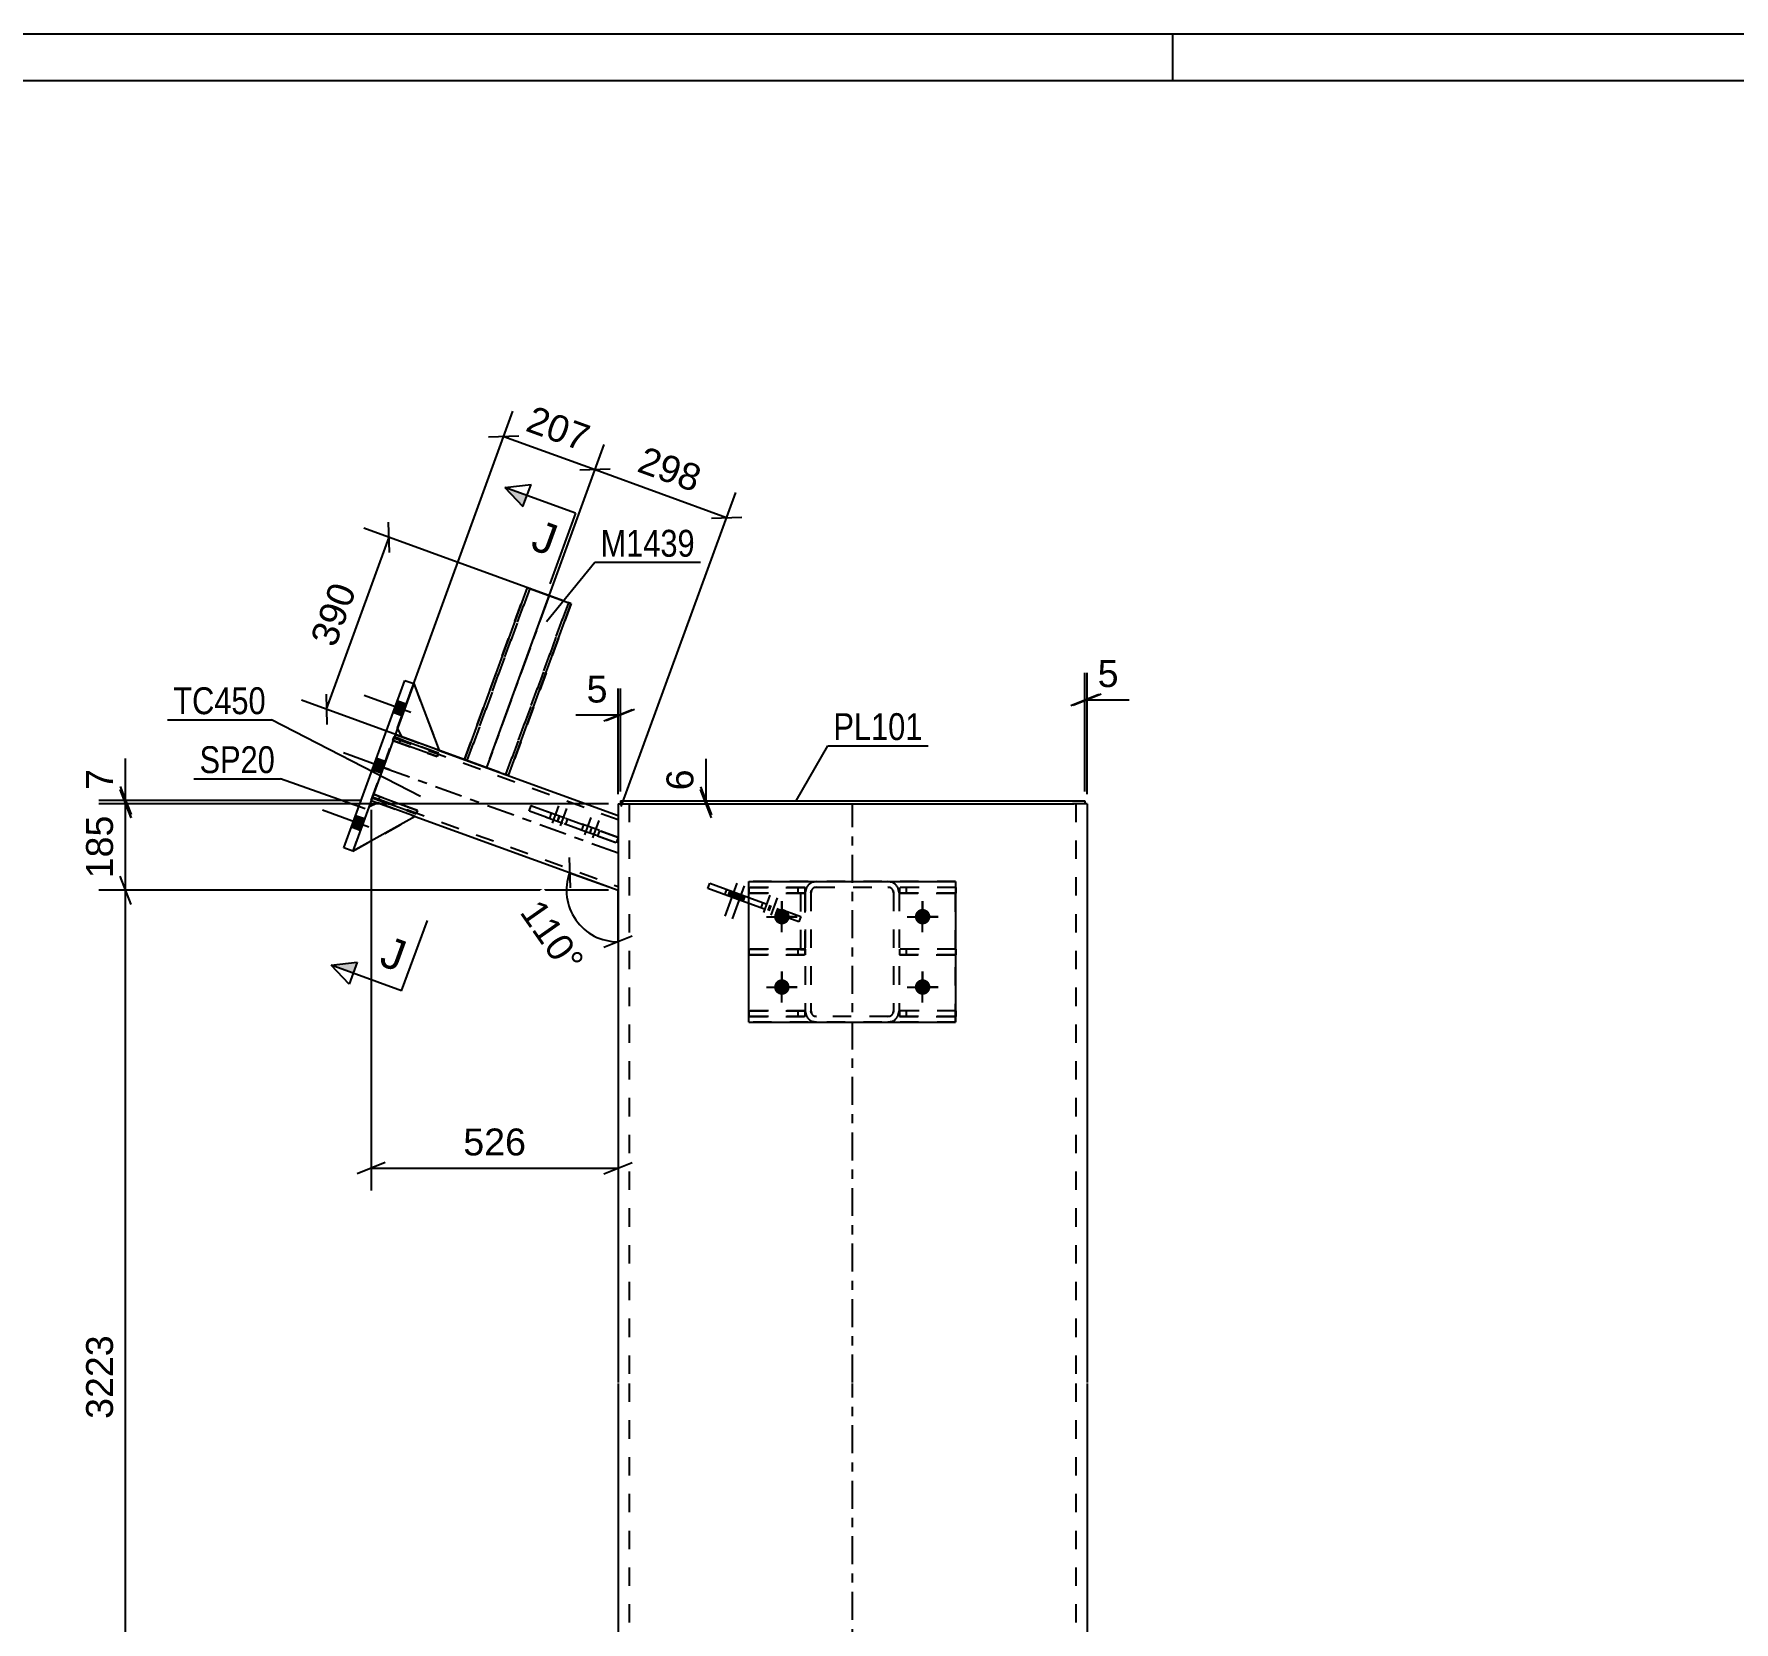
# Model space of a CAD drawing. Header units: millimetres. Extents: x 0 to 841, y 0 to 594.
# Drawn here: x 299.6 to 480.8, y 424.8 to 594 of the extents above; entities that cross this region are included whole.
import ezdxf

# ---------------------------------------------------------------- set-up
doc = ezdxf.new("R2010")
doc.units = ezdxf.units.MM
doc.linetypes.add('DXK_LINE_DOT2', pattern=[3.9198, 1.9599, -1.9599])
doc.linetypes.add('DXK_LINE_DOT3', pattern=[5.9187, 2.979, -0.9799, 0.9799, -0.9799])
doc.styles.add('Arial', font='arial.ttf', dxfattribs={"height": 0.2})
doc.styles.add('Arial Narrow', font='ARIALN.TTF', dxfattribs={"height": 0.2})

# ---------------------------------------------------------------- blocks, each defined once
blk = doc.blocks.new('Unknown-284856934-1127')
at = {"color": 5, "linetype": 'Continuous'}
for p, q in [((841, 594), (0, 594)), ((421, 589), (421, 594)), ((836, 589), (5, 589))]:
    blk.add_line(p, q, dxfattribs=at)
blk = doc.blocks.new('Part-284856934-4372 - 4300')
at = {"color": 7, "linetype": 'DXK_LINE_DOT2'}
for p, q in [((338, 519.09), (337.86, 518.71)), ((337.86, 518.71), (342.56, 517)), ((342.7, 517.38), (338, 519.09)), ((338.57, 518.46), (338.7, 518.83)), ((342.56, 517), (342.7, 517.38))]:
    blk.add_line(p, q, dxfattribs=at)
blk = doc.blocks.new('Part-284856934-4373 - 4300')
at = {"color": 7, "linetype": 'DXK_LINE_DOT2'}
for p, q in [((338.36, 520.08), (340.07, 524.78)), ((340.07, 524.78), (342.8, 517.66)), ((338.81, 519.12), (338.36, 520.08)), ((342.8, 517.66), (338.81, 519.12))]:
    blk.add_line(p, q, dxfattribs=at)
blk = doc.blocks.new('Bolt-284856934-4362 - 4300')
at = {"color": 1, "linetype": 'DXK_LINE_DOT2'}
for p, q in [((355.51, 511.76), (354.23, 508.24)), ((354.74, 510.97), (354.54, 510.41)), ((356.36, 511.45), (355.08, 507.92)), ((355.59, 510.67), (355.38, 510.1)), ((355.6, 510.66), (355.39, 510.1)), ((356.45, 510.35), (356.24, 509.79)), ((358.94, 510.51), (357.66, 506.98)), ((358.18, 509.72), (357.97, 509.16)), ((359.8, 510.2), (358.52, 506.67)), ((359.03, 509.41), (358.82, 508.85)), ((359.04, 509.41), (358.83, 508.85)), ((359.88, 509.1), (359.68, 508.54))]:
    blk.add_line(p, q, dxfattribs=at)
blk = doc.blocks.new('Part-284856934-4426 - 4300')
at = {"color": 7, "linetype": 'DXK_LINE_DOT2'}
for p, q in [((381.81, 502.49), (381.9, 502.95)), ((381.9, 502.95), (381.81, 502.49)), ((381.81, 502.49), (381.81, 489.89)), ((382.46, 502.72), (382.41, 502.49)), ((382.41, 502.49), (382.46, 502.72)), ((382.41, 502.49), (382.41, 489.89)), ((382.55, 503.6), (383.01, 503.69)), ((383.01, 503.69), (382.55, 503.6)), ((383.01, 503.09), (382.78, 503.04)), ((382.78, 503.04), (383.01, 503.09)), ((383.01, 503.69), (390.61, 503.69)), ((383.01, 503.09), (390.61, 503.09)), ((390.61, 503.69), (391.07, 503.6)), ((391.07, 503.6), (390.61, 503.69)), ((390.84, 503.04), (390.61, 503.09)), ((390.61, 503.09), (390.84, 503.04)), ((391.21, 502.49), (391.17, 502.72)), ((391.17, 502.72), (391.21, 502.49)), ((391.21, 502.49), (391.21, 489.89)), ((391.72, 502.95), (391.81, 502.49)), ((391.81, 502.49), (391.72, 502.95)), ((391.81, 502.49), (391.81, 489.89)), ((381.9, 489.43), (381.81, 489.89)), ((381.81, 489.89), (381.9, 489.43)), ((382.41, 489.89), (382.46, 489.66)), ((382.46, 489.66), (382.41, 489.89)), ((382.78, 489.33), (383.01, 489.29)), ((383.01, 489.29), (382.78, 489.33)), ((390.61, 489.29), (383.01, 489.29)), ((390.61, 489.29), (390.84, 489.33)), ((390.84, 489.33), (390.61, 489.29)), ((391.17, 489.66), (391.21, 489.89)), ((391.21, 489.89), (391.17, 489.66)), ((391.81, 489.89), (391.72, 489.43)), ((391.72, 489.43), (391.81, 489.89)), ((383.01, 488.69), (382.55, 488.78)), ((382.55, 488.78), (383.01, 488.69)), ((383.01, 488.69), (390.61, 488.69)), ((391.07, 488.78), (390.61, 488.69)), ((390.61, 488.69), (391.07, 488.78))]:
    blk.add_line(p, q, dxfattribs=at)
at = {"color": 7, "linetype": 'DXK_LINE_DOT3'}
blk.add_line((386.81, 496.19), (386.81, 496.19), dxfattribs=at)
at = {"color": 7, "linetype": 'DXK_LINE_DOT2'}
for centre, radius, start, end in [((383.01, 502.49), 1.2, 112.5, 157.5), ((383.01, 502.49), 1.2, 112.5, 157.5), ((383.01, 502.49), 0.6, 112.5, 157.5), ((383.01, 502.49), 0.6, 112.5, 157.5), ((390.61, 502.49), 0.6, 22.5, 67.5), ((390.61, 502.49), 0.6, 22.5, 67.5), ((390.61, 502.49), 1.2, 22.5, 67.5), ((390.61, 502.49), 1.2, 22.5, 67.5), ((383.01, 489.89), 1.2, 202.5, 247.5), ((383.01, 489.89), 1.2, 202.5, 247.5), ((383.01, 489.89), 0.6, 202.5, 247.5), ((383.01, 489.89), 0.6, 202.5, 247.5), ((390.61, 489.89), 0.6, 292.5, 337.5), ((390.61, 489.89), 0.6, 292.5, 337.5), ((390.61, 489.89), 1.2, 292.5, 337.5), ((390.61, 489.89), 1.2, 292.5, 337.5)]:
    blk.add_arc(centre, radius, start, end, dxfattribs=at)
blk = doc.blocks.new('Bolt-284856934-4306 - 4300')
at = {"color": 1, "linetype": 'Continuous'}
for p, q in [((379.31, 501.59), (379.31, 500.49)), ((394.31, 501.59), (394.31, 500.49)), ((377.66, 499.94), (378.76, 499.94)), ((379.31, 498.29), (379.31, 499.39)), ((380.96, 499.94), (379.86, 499.94)), ((392.66, 499.94), (393.76, 499.94)), ((394.31, 498.29), (394.31, 499.39)), ((395.96, 499.94), (394.86, 499.94)), ((379.31, 494.09), (379.31, 492.99)), ((394.31, 494.09), (394.31, 492.99)), ((377.66, 492.44), (378.76, 492.44)), ((379.31, 490.79), (379.31, 491.89)), ((380.96, 492.44), (379.86, 492.44)), ((392.66, 492.44), (393.76, 492.44)), ((394.31, 490.79), (394.31, 491.89)), ((395.96, 492.44), (394.86, 492.44))]:
    blk.add_line(p, q, dxfattribs=at)
blk = doc.blocks.new('Part-284856934-4371 - 4300')
at = {"color": 7, "linetype": 'DXK_LINE_DOT2'}
for p, q in [((335.78, 512.98), (335.64, 512.61)), ((340.47, 511.27), (335.78, 512.98)), ((335.64, 512.61), (340.34, 510.9)), ((336.34, 512.35), (336.48, 512.73)), ((340.34, 510.9), (340.47, 511.27))]:
    blk.add_line(p, q, dxfattribs=at)
blk = doc.blocks.new('Part-284856934-4366 - 4300')
at = {"color": 7, "linetype": 'DXK_LINE_DOT2'}
for p, q in [((335.28, 511.62), (333.57, 506.92)), ((336.24, 512.07), (335.28, 511.62)), ((340.24, 510.61), (336.24, 512.07)), ((333.57, 506.92), (340.24, 510.61))]:
    blk.add_line(p, q, dxfattribs=at)
blk = doc.blocks.new('Part-284856934-4374 - 4300')
at = {"color": 7, "linetype": 'DXK_LINE_DOT2'}
blk.add_line((340.07, 524.78), (338.36, 520.08), dxfattribs=at)
at = {"color": 2, "linetype": 'Continuous'}
for p, q in [((340.07, 524.78), (342.8, 517.66)), ((338.81, 519.12), (338.36, 520.08)), ((342.8, 517.66), (338.81, 519.12))]:
    blk.add_line(p, q, dxfattribs=at)
blk = doc.blocks.new('Part-284856934-4407 - 4300')
at = {"color": 7, "linetype": 'DXK_LINE_DOT2'}
for p, q in [((381.81, 503.06), (375.81, 503.06)), ((375.81, 503.06), (375.81, 502.46)), ((375.81, 502.46), (381.81, 502.46)), ((381.06, 502.46), (381.06, 503.06)), ((381.81, 502.46), (381.81, 503.06))]:
    blk.add_line(p, q, dxfattribs=at)
blk = doc.blocks.new('Part-284856934-4401 - 4300')
at = {"color": 2, "linetype": 'Continuous'}
for p, q in [((362.1, 512.28), (362.1, 511.98)), ((362.1, 512.28), (411.6, 512.28)), ((362.1, 511.98), (363.23, 511.98)), ((411.6, 511.98), (410.47, 511.98)), ((411.6, 512.28), (411.6, 511.98))]:
    blk.add_line(p, q, dxfattribs=at)
at = {"color": 7, "linetype": 'DXK_LINE_DOT2'}
blk.add_line((363.23, 511.98), (410.47, 511.98), dxfattribs=at)
blk = doc.blocks.new('Part-284856934-4395 - 4300')
at = {"color": 7, "linetype": 'DXK_LINE_DOT2'}
for p, q in [((381.81, 502.45), (381.31, 502.45)), ((381.31, 502.45), (381.31, 496.45)), ((381.81, 496.45), (381.81, 502.45)), ((381.31, 496.45), (381.81, 496.45))]:
    blk.add_line(p, q, dxfattribs=at)
blk = doc.blocks.new('Part-284856934-4394 - 4300')
at = {"color": 2, "linetype": 'Continuous'}
for p, q in [((352.17, 535.01), (345.49, 516.69)), ((352.17, 535.01), (352.17, 535.01)), ((352.17, 535.01), (352.21, 535)), ((352.21, 535), (352.33, 534.95)), ((352.33, 534.95), (352.51, 534.88)), ((352.51, 534.88), (356.52, 533.43)), ((350.19, 514.98), (356.86, 533.3)), ((356.52, 533.43), (356.7, 533.36)), ((356.7, 533.36), (356.82, 533.32)), ((356.82, 533.32), (356.86, 533.3)), ((356.86, 533.3), (356.86, 533.3)), ((345.49, 516.69), (345.49, 516.69)), ((345.53, 516.67), (345.49, 516.69)), ((345.66, 516.63), (345.53, 516.67)), ((345.84, 516.56), (345.66, 516.63)), ((345.84, 516.56), (349.84, 515.1)), ((350.02, 515.04), (349.84, 515.1)), ((350.15, 514.99), (350.02, 515.04)), ((350.19, 514.98), (350.15, 514.99)), ((350.19, 514.98), (350.19, 514.98))]:
    blk.add_line(p, q, dxfattribs=at)
at = {"color": 7, "linetype": 'DXK_LINE_DOT2'}
for p, q in [((345.49, 516.69), (352.17, 535.01)), ((345.77, 516.59), (352.45, 534.91)), ((352.45, 534.91), (345.77, 516.59)), ((352.21, 535), (352.17, 535.01)), ((352.33, 534.95), (352.21, 535)), ((352.47, 534.9), (352.33, 534.95)), ((352.45, 534.91), (352.45, 534.91)), ((352.47, 534.9), (352.45, 534.91)), ((352.45, 534.91), (352.47, 534.9)), ((352.47, 534.9), (356.52, 533.43)), ((352.53, 534.88), (352.47, 534.9)), ((352.47, 534.9), (352.53, 534.88)), ((352.53, 534.88), (356.41, 533.47)), ((352.53, 534.88), (352.62, 534.85)), ((352.62, 534.85), (356.56, 533.41)), ((349.91, 515.08), (356.58, 533.4)), ((356.58, 533.4), (349.91, 515.08)), ((356.86, 533.3), (350.19, 514.98)), ((356.41, 533.47), (356.5, 533.43)), ((356.5, 533.43), (356.52, 533.43)), ((356.52, 533.43), (356.56, 533.41)), ((356.7, 533.36), (356.52, 533.43)), ((356.56, 533.41), (356.58, 533.4)), ((356.56, 533.41), (356.58, 533.4)), ((356.58, 533.4), (356.58, 533.4)), ((356.82, 533.32), (356.7, 533.36)), ((356.86, 533.3), (356.82, 533.32)), ((345.49, 516.69), (345.53, 516.67)), ((345.53, 516.67), (345.66, 516.63)), ((345.66, 516.63), (345.79, 516.58)), ((345.77, 516.59), (345.77, 516.59)), ((345.79, 516.58), (345.77, 516.59)), ((345.77, 516.59), (345.79, 516.58)), ((345.79, 516.58), (349.91, 515.08)), ((345.85, 516.56), (345.79, 516.58)), ((345.79, 516.58), (345.85, 516.56)), ((345.85, 516.56), (349.73, 515.14)), ((345.85, 516.56), (345.95, 516.52)), ((345.95, 516.52), (349.88, 515.09)), ((349.73, 515.14), (349.82, 515.11)), ((349.82, 515.11), (349.84, 515.1)), ((349.84, 515.1), (349.88, 515.09)), ((349.88, 515.09), (349.91, 515.08)), ((349.88, 515.09), (349.91, 515.08)), ((349.91, 515.08), (349.91, 515.08)), ((349.91, 515.08), (350.02, 515.04)), ((350.02, 515.04), (350.15, 514.99)), ((350.15, 514.99), (350.19, 514.98))]:
    blk.add_line(p, q, dxfattribs=at)
at = {"color": 7, "linetype": 'DXK_LINE_DOT3'}
blk.add_line((354.51, 534.16), (347.84, 515.83), dxfattribs=at)
blk = doc.blocks.new('Part-284856934-4343 - 4300')
at = {"color": 7, "linetype": 'DXK_LINE_DOT2'}
for p, q in [((375.81, 488.69), (375.81, 503.69)), ((397.81, 503.69), (375.81, 503.69)), ((397.81, 488.69), (397.81, 503.69)), ((397.81, 488.69), (375.81, 488.69))]:
    blk.add_line(p, q, dxfattribs=at)
blk = doc.blocks.new('Part-284856934-4345 - 4300')
at = {"color": 7, "linetype": 'DXK_LINE_DOT2'}
for p, q in [((381.81, 502.49), (381.9, 502.95)), ((381.9, 502.95), (381.81, 502.49)), ((381.81, 502.49), (381.81, 489.89)), ((382.46, 502.72), (382.41, 502.49)), ((382.41, 502.49), (382.46, 502.72)), ((382.41, 502.49), (382.41, 489.89)), ((382.55, 503.6), (383.01, 503.69)), ((383.01, 503.69), (382.55, 503.6)), ((383.01, 503.09), (382.78, 503.04)), ((382.78, 503.04), (383.01, 503.09)), ((383.01, 503.69), (390.61, 503.69)), ((383.01, 503.09), (390.61, 503.09)), ((390.61, 503.69), (391.07, 503.6)), ((391.07, 503.6), (390.61, 503.69)), ((390.84, 503.04), (390.61, 503.09)), ((390.61, 503.09), (390.84, 503.04)), ((391.21, 502.49), (391.17, 502.72)), ((391.17, 502.72), (391.21, 502.49)), ((391.21, 502.49), (391.21, 489.89)), ((391.72, 502.95), (391.81, 502.49)), ((391.81, 502.49), (391.72, 502.95)), ((391.81, 502.49), (391.81, 489.89)), ((381.9, 489.43), (381.81, 489.89)), ((381.81, 489.89), (381.9, 489.43)), ((382.41, 489.89), (382.46, 489.66)), ((382.46, 489.66), (382.41, 489.89)), ((382.78, 489.33), (383.01, 489.29)), ((383.01, 489.29), (382.78, 489.33)), ((390.61, 489.29), (383.01, 489.29)), ((390.61, 489.29), (390.84, 489.33)), ((390.84, 489.33), (390.61, 489.29)), ((391.17, 489.66), (391.21, 489.89)), ((391.21, 489.89), (391.17, 489.66)), ((391.81, 489.89), (391.72, 489.43)), ((391.72, 489.43), (391.81, 489.89)), ((383.01, 488.69), (382.55, 488.78)), ((382.55, 488.78), (383.01, 488.69)), ((383.01, 488.69), (390.61, 488.69)), ((391.07, 488.78), (390.61, 488.69)), ((390.61, 488.69), (391.07, 488.78))]:
    blk.add_line(p, q, dxfattribs=at)
at = {"color": 7, "linetype": 'DXK_LINE_DOT3'}
blk.add_line((386.81, 496.19), (386.81, 496.19), dxfattribs=at)
at = {"color": 7, "linetype": 'DXK_LINE_DOT2'}
for centre, radius, start, end in [((383.01, 502.49), 1.2, 112.5, 157.5), ((383.01, 502.49), 1.2, 112.5, 157.5), ((383.01, 502.49), 0.6, 112.5, 157.5), ((383.01, 502.49), 0.6, 112.5, 157.5), ((390.61, 502.49), 0.6, 22.5, 67.5), ((390.61, 502.49), 0.6, 22.5, 67.5), ((390.61, 502.49), 1.2, 22.5, 67.5), ((390.61, 502.49), 1.2, 22.5, 67.5), ((383.01, 489.89), 1.2, 202.5, 247.5), ((383.01, 489.89), 1.2, 202.5, 247.5), ((383.01, 489.89), 0.6, 202.5, 247.5), ((383.01, 489.89), 0.6, 202.5, 247.5), ((390.61, 489.89), 0.6, 292.5, 337.5), ((390.61, 489.89), 0.6, 292.5, 337.5), ((390.61, 489.89), 1.2, 292.5, 337.5), ((390.61, 489.89), 1.2, 292.5, 337.5)]:
    blk.add_arc(centre, radius, start, end, dxfattribs=at)
blk = doc.blocks.new('Part-284856934-4357 - 4300')
at = {"color": 2, "linetype": 'Continuous'}
for p, q in [((375.81, 488.69), (375.81, 503.69)), ((375.81, 503.69), (397.81, 503.69)), ((397.81, 503.69), (397.81, 488.69)), ((375.81, 488.69), (397.81, 488.69))]:
    blk.add_line(p, q, dxfattribs=at)
blk = doc.blocks.new('Part-284856934-4356 - 4300')
at = {"color": 7, "linetype": 'DXK_LINE_DOT2'}
for p, q in [((335.54, 512.32), (338.1, 519.37)), ((337.97, 519), (361.85, 510.3)), ((338.81, 519.12), (342.8, 517.66)), ((335.67, 512.7), (361.85, 503.17)), ((336.24, 512.07), (340.24, 510.61)), ((361.85, 510.73), (361.85, 502.75))]:
    blk.add_line(p, q, dxfattribs=at)
at = {"color": 2, "linetype": 'Continuous'}
for p, q in [((338.1, 519.37), (338.81, 519.12)), ((342.8, 517.66), (361.85, 510.73)), ((335.54, 512.32), (336.24, 512.07)), ((340.24, 510.61), (361.85, 502.75))]:
    blk.add_line(p, q, dxfattribs=at)
at = {"color": 7, "linetype": 'DXK_LINE_DOT3'}
blk.add_line((336.82, 515.85), (361.85, 506.74), dxfattribs=at)
blk = doc.blocks.new('Bolt-284856934-4361 - 4300')
at = {"linetype": 'Continuous'}
for points in [[(338.82, 521.35), (339.26, 522.57), (338.33, 522.91), (337.88, 521.69)], [(338.82, 521.35), (339.26, 522.57), (338.33, 522.91), (337.88, 521.69)], [(338.82, 521.35), (339.26, 522.57), (338.33, 522.91), (337.88, 521.69)], [(336.6, 515.24), (337.04, 516.46), (336.1, 516.8), (335.66, 515.58)], [(336.6, 515.24), (337.04, 516.46), (336.1, 516.8), (335.66, 515.58)], [(334.37, 509.13), (334.82, 510.35), (333.88, 510.69), (333.43, 509.47)], [(334.37, 509.13), (334.82, 510.35), (333.88, 510.69), (333.43, 509.47)], [(334.37, 509.13), (334.82, 510.35), (333.88, 510.69), (333.43, 509.47)]]:
    blk.add_hatch(color=1, dxfattribs=at).paths.add_polyline_path(points)
at = {"color": 1, "linetype": 'Continuous'}
for p, q in [((339.75, 521.7), (334.81, 523.5)), ((339.75, 521.7), (334.81, 523.5)), ((339.75, 521.7), (334.81, 523.5)), ((339.26, 522.57), (338.33, 522.91)), ((339.26, 522.57), (338.33, 522.91)), ((339.26, 522.57), (338.33, 522.91)), ((338.82, 521.35), (337.88, 521.69)), ((338.82, 521.35), (337.88, 521.69)), ((338.82, 521.35), (337.88, 521.69)), ((337.52, 515.59), (332.59, 517.39)), ((337.52, 515.59), (332.59, 517.39)), ((337.04, 516.46), (336.1, 516.8)), ((337.04, 516.46), (336.1, 516.8)), ((336.6, 515.24), (335.66, 515.58)), ((336.6, 515.24), (335.66, 515.58)), ((335.3, 509.48), (330.37, 511.28)), ((335.3, 509.48), (330.37, 511.28)), ((335.3, 509.48), (330.37, 511.28)), ((334.37, 509.13), (333.43, 509.47)), ((334.37, 509.13), (333.43, 509.47)), ((334.37, 509.13), (333.43, 509.47)), ((334.82, 510.35), (333.88, 510.69)), ((334.82, 510.35), (333.88, 510.69)), ((334.82, 510.35), (333.88, 510.69))]:
    blk.add_line(p, q, dxfattribs=at)
blk = doc.blocks.new('Bolt-284856934-4364 - 4300')
at = {"linetype": 'Continuous'}
for points in [[(378.49, 499.94, -1), (380.14, 499.94, -1)], [(393.49, 499.94, -1), (395.14, 499.94, -1)], [(378.49, 492.44, -1), (380.14, 492.44, -1)], [(393.49, 492.44, -1), (395.14, 492.44, -1)]]:
    blk.add_hatch(color=1, dxfattribs=at).paths.add_polyline_path(points)
at = {"color": 1, "linetype": 'Continuous'}
for p, q in [((379.31, 498.29), (379.31, 501.59)), ((394.31, 498.29), (394.31, 501.59)), ((377.66, 499.94), (380.96, 499.94)), ((392.66, 499.94), (395.96, 499.94)), ((379.31, 490.79), (379.31, 494.09)), ((394.31, 490.79), (394.31, 494.09)), ((377.66, 492.44), (380.96, 492.44)), ((392.66, 492.44), (395.96, 492.44))]:
    blk.add_line(p, q, dxfattribs=at)
blk = doc.blocks.new('Part-284856934-4367 - 4300')
at = {"color": 7, "linetype": 'DXK_LINE_DOT2'}
blk.add_line((335.28, 511.62), (333.57, 506.92), dxfattribs=at)
at = {"color": 2, "linetype": 'Continuous'}
for p, q in [((336.24, 512.07), (335.28, 511.62)), ((340.24, 510.61), (336.24, 512.07)), ((340.24, 510.61), (333.57, 506.92))]:
    blk.add_line(p, q, dxfattribs=at)
blk = doc.blocks.new('Part-284856934-4369 - 4300')
at = {"color": 2, "linetype": 'Continuous'}
for p, q in [((335.64, 512.61), (335.78, 512.98)), ((335.78, 512.98), (340.47, 511.27)), ((340.34, 510.9), (335.64, 512.61)), ((340.47, 511.27), (340.34, 510.9))]:
    blk.add_line(p, q, dxfattribs=at)
at = {"color": 7, "linetype": 'DXK_LINE_DOT2'}
blk.add_line((336.34, 512.35), (336.48, 512.73), dxfattribs=at)
blk = doc.blocks.new('Part-284856934-4370 - 4300')
at = {"color": 2, "linetype": 'Continuous'}
for p, q in [((337.86, 518.71), (338, 519.09)), ((342.56, 517), (337.86, 518.71)), ((338, 519.09), (342.7, 517.38)), ((342.7, 517.38), (342.56, 517))]:
    blk.add_line(p, q, dxfattribs=at)
at = {"color": 7, "linetype": 'DXK_LINE_DOT2'}
blk.add_line((338.57, 518.46), (338.7, 518.83), dxfattribs=at)
blk = doc.blocks.new('Bolt-284856934-4375 - 4300')
at = {"linetype": 'Continuous'}
for points in [[(374.61, 502.41), (373.77, 502.72), (373.56, 502.16), (374.41, 501.85)], [(375.38, 502.14), (374.53, 502.44), (374.33, 501.88), (375.17, 501.57)]]:
    blk.add_hatch(color=1, dxfattribs=at).paths.add_polyline_path(points)
at = {"color": 1, "linetype": 'Continuous'}
for p, q in [((374.53, 503.51), (373.25, 499.98)), ((373.77, 502.72), (373.56, 502.16)), ((375.3, 503.23), (374.01, 499.7)), ((374.53, 502.44), (374.33, 501.88)), ((374.61, 502.41), (374.41, 501.85)), ((375.38, 502.14), (375.17, 501.57))]:
    blk.add_line(p, q, dxfattribs=at)
at = {"color": 1, "linetype": 'DXK_LINE_DOT2'}
for p, q in [((378.04, 502.23), (376.76, 498.71)), ((378.8, 501.95), (377.52, 498.43)), ((377.27, 501.45), (377.07, 500.88)), ((378.04, 501.17), (377.83, 500.6)), ((378.12, 501.14), (377.92, 500.57)), ((378.88, 500.86), (378.68, 500.3))]:
    blk.add_line(p, q, dxfattribs=at)
blk = doc.blocks.new('Part-284856934-4403 - 4300')
at = {"color": 7, "linetype": 'DXK_LINE_DOT2'}
for p, q in [((391.85, 489.91), (391.85, 489.31)), ((397.81, 489.91), (391.85, 489.91)), ((397.81, 489.31), (391.85, 489.31)), ((392.6, 489.31), (392.6, 489.91))]:
    blk.add_line(p, q, dxfattribs=at)
at = {"color": 2, "linetype": 'Continuous'}
for p, q in [((397.81, 489.91), (397.85, 489.91)), ((397.85, 489.31), (397.81, 489.31)), ((397.85, 489.91), (397.85, 489.31))]:
    blk.add_line(p, q, dxfattribs=at)
blk = doc.blocks.new('Part-284856934-4404 - 4300')
at = {"color": 7, "linetype": 'DXK_LINE_DOT2'}
for p, q in [((391.85, 503.06), (391.85, 502.46)), ((397.81, 503.06), (391.85, 503.06)), ((397.81, 502.46), (391.85, 502.46)), ((392.6, 502.46), (392.6, 503.06))]:
    blk.add_line(p, q, dxfattribs=at)
at = {"color": 2, "linetype": 'Continuous'}
for p, q in [((397.81, 503.06), (397.85, 503.06)), ((397.85, 502.46), (397.81, 502.46)), ((397.85, 503.06), (397.85, 502.46))]:
    blk.add_line(p, q, dxfattribs=at)
blk = doc.blocks.new('Part-284856934-4405 - 4300')
at = {"color": 7, "linetype": 'DXK_LINE_DOT2'}
for p, q in [((391.85, 496.49), (391.85, 495.89)), ((397.81, 496.49), (391.85, 496.49)), ((392.6, 495.89), (392.6, 496.49)), ((397.81, 495.89), (391.85, 495.89))]:
    blk.add_line(p, q, dxfattribs=at)
at = {"color": 2, "linetype": 'Continuous'}
for p, q in [((397.81, 496.49), (397.85, 496.49)), ((397.85, 496.49), (397.85, 495.89)), ((397.85, 495.89), (397.81, 495.89))]:
    blk.add_line(p, q, dxfattribs=at)
blk = doc.blocks.new('Part-284856934-4406 - 4300')
at = {"color": 7, "linetype": 'DXK_LINE_DOT2'}
for p, q in [((375.81, 489.91), (381.81, 489.91)), ((375.81, 489.31), (375.81, 489.91)), ((381.81, 489.31), (375.81, 489.31)), ((381.06, 489.31), (381.06, 489.91)), ((381.81, 489.91), (381.81, 489.31))]:
    blk.add_line(p, q, dxfattribs=at)
blk = doc.blocks.new('Part-284856934-4408 - 4300')
at = {"color": 7, "linetype": 'DXK_LINE_DOT2'}
for p, q in [((381.81, 496.49), (375.81, 496.49)), ((375.81, 496.49), (375.81, 495.89)), ((381.06, 495.89), (381.06, 496.49)), ((381.81, 495.89), (381.81, 496.49)), ((375.81, 495.89), (381.81, 495.89))]:
    blk.add_line(p, q, dxfattribs=at)
blk = doc.blocks.new('Part-284856934-4410 - 4300')
at = {"color": 7, "linetype": 'DXK_LINE_DOT2'}
for p, q in [((375.81, 503.06), (381.81, 503.06)), ((375.81, 502.46), (375.81, 503.06)), ((381.81, 502.46), (375.81, 502.46)), ((381.06, 502.46), (381.06, 503.06)), ((381.81, 503.06), (381.81, 502.46))]:
    blk.add_line(p, q, dxfattribs=at)
blk = doc.blocks.new('Part-284856934-4411 - 4300')
at = {"color": 7, "linetype": 'DXK_LINE_DOT2'}
for p, q in [((375.81, 496.49), (381.81, 496.49)), ((375.81, 495.89), (375.81, 496.49)), ((381.06, 495.89), (381.06, 496.49)), ((381.81, 496.49), (381.81, 495.89)), ((381.81, 495.89), (375.81, 495.89))]:
    blk.add_line(p, q, dxfattribs=at)
blk = doc.blocks.new('Part-284856934-4412 - 4300')
at = {"color": 7, "linetype": 'DXK_LINE_DOT2'}
for p, q in [((397.85, 489.91), (391.85, 489.91)), ((391.85, 489.91), (391.85, 489.31)), ((391.85, 489.31), (397.85, 489.31)), ((392.6, 489.31), (392.6, 489.91)), ((397.85, 489.31), (397.85, 489.91))]:
    blk.add_line(p, q, dxfattribs=at)
blk = doc.blocks.new('Part-284856934-4413 - 4300')
at = {"color": 7, "linetype": 'DXK_LINE_DOT2'}
for p, q in [((397.85, 503.06), (391.85, 503.06)), ((391.85, 503.06), (391.85, 502.46)), ((391.85, 502.46), (397.85, 502.46)), ((392.6, 502.46), (392.6, 503.06)), ((397.85, 502.46), (397.85, 503.06))]:
    blk.add_line(p, q, dxfattribs=at)
blk = doc.blocks.new('Part-284856934-4414 - 4300')
at = {"color": 7, "linetype": 'DXK_LINE_DOT2'}
for p, q in [((397.85, 496.49), (391.85, 496.49)), ((391.85, 496.49), (391.85, 495.89)), ((392.6, 495.89), (392.6, 496.49)), ((397.85, 495.89), (397.85, 496.49)), ((391.85, 495.89), (397.85, 495.89))]:
    blk.add_line(p, q, dxfattribs=at)
blk = doc.blocks.new('Part-284856934-4415 - 4300')
at = {"color": 7, "linetype": 'DXK_LINE_DOT2'}
for p, q in [((381.81, 489.91), (375.81, 489.91)), ((375.81, 489.91), (375.81, 489.31)), ((375.81, 489.31), (381.81, 489.31)), ((381.06, 489.31), (381.06, 489.91)), ((381.81, 489.31), (381.81, 489.91))]:
    blk.add_line(p, q, dxfattribs=at)
blk = doc.blocks.new('Part-284856934-4425 - 4300')
at = {"color": 2, "linetype": 'Continuous'}
for p, q in [((332.63, 507.26), (339.13, 525.12)), ((340.07, 524.78), (333.57, 506.92)), ((339.13, 525.12), (340.07, 524.78)), ((333.57, 506.92), (332.63, 507.26))]:
    blk.add_line(p, q, dxfattribs=at)
blk = doc.blocks.new('Part-284856934-4440 - 4300')
at = {"linetype": 'Continuous'}
blk.add_hatch(color=2, dxfattribs=at).paths.add_polyline_path([(411.85, 318.65), (411.05, 320.05), (412.65, 320.05)])
at = {"color": 2, "linetype": 'Continuous'}
for p, q in [((361.85, 511.98), (361.85, 450.29)), ((361.85, 511.98), (362.1, 511.98)), ((363.23, 511.98), (364.25, 511.98)), ((364.25, 511.98), (410.47, 511.98)), ((411.85, 511.98), (411.6, 511.98)), ((411.85, 511.98), (411.85, 450.29)), ((361.85, 450.19), (361.85, 342.15)), ((411.85, 450.19), (411.85, 342.15)), ((361.85, 342.05), (361.85, 303.65)), ((411.85, 342.05), (411.85, 303.65)), ((411.85, 318.65), (411.05, 320.05)), ((411.05, 320.05), (412.65, 320.05)), ((412.65, 320.05), (411.85, 318.65))]:
    blk.add_line(p, q, dxfattribs=at)
at = {"color": 7, "linetype": 'DXK_LINE_DOT2'}
for p, q in [((362.03, 511.98), (363.23, 511.98)), ((363.05, 511.98), (363.05, 450.29)), ((411.6, 511.98), (410.3, 511.98)), ((410.65, 511.98), (410.65, 450.29)), ((363.05, 450.19), (363.05, 342.15)), ((410.65, 450.19), (410.65, 342.15)), ((363.05, 342.05), (363.05, 288.65)), ((410.65, 342.05), (410.65, 288.65)), ((361.85, 303.65), (361.85, 288.65)), ((411.85, 303.65), (411.85, 288.65)), ((361.85, 288.65), (411.85, 288.65))]:
    blk.add_line(p, q, dxfattribs=at)
at = {"color": 7, "linetype": 'DXK_LINE_DOT3'}
for p, q in [((386.85, 450.29), (386.85, 511.98)), ((386.85, 342.15), (386.85, 450.19)), ((386.85, 288.65), (386.85, 342.05))]:
    blk.add_line(p, q, dxfattribs=at)
at = {"color": 2, "linetype": 'Continuous'}
blk.add_circle((411.85, 319.55), 1, dxfattribs=at)
blk = doc.blocks.new('Part-284856934-4442 - 4300')
at = {"color": 2, "linetype": 'Continuous'}
for p, q in [((371.42, 502.94), (371.63, 503.5)), ((375.81, 501.34), (371.42, 502.94)), ((371.63, 503.5), (375.81, 501.98))]:
    blk.add_line(p, q, dxfattribs=at)
at = {"color": 7, "linetype": 'DXK_LINE_DOT2'}
for p, q in [((373.25, 502.27), (373.46, 502.83)), ((375.81, 501.98), (381.34, 499.97)), ((381.13, 499.4), (375.81, 501.34)), ((378.87, 500.23), (379.08, 500.79)), ((381.34, 499.97), (381.13, 499.4))]:
    blk.add_line(p, q, dxfattribs=at)
blk = doc.blocks.new('Part-284856934-4448 - 4300')
at = {"color": 7, "linetype": 'DXK_LINE_DOT2'}
for p, q in [((352.57, 511.77), (352.36, 511.2)), ((361.64, 507.82), (352.36, 511.2)), ((359.66, 508.54), (352.36, 511.2)), ((352.57, 511.77), (361.85, 508.39)), ((359.87, 509.11), (352.57, 511.77)), ((352.57, 511.77), (352.57, 511.77)), ((359.87, 509.11), (359.66, 508.54)), ((359.66, 508.54), (361.64, 507.82)), ((361.85, 508.39), (359.87, 509.11)), ((361.85, 508.39), (361.64, 507.82)), ((361.85, 508.39), (361.85, 508.39))]:
    blk.add_line(p, q, dxfattribs=at)
blk = doc.blocks.new('StraightDimension-284856934-4471 - 4300')
at = {"color": 7, "linetype": 'Continuous'}
for p, q in [((361.85, 512.98), (361.85, 524.26)), ((362.1, 513.28), (362.1, 524.26)), ((360.35, 520.81), (363.35, 522.01)), ((363.6, 522.01), (360.6, 520.81)), ((361.85, 521.41), (362.1, 521.41))]:
    blk.add_line(p, q, dxfattribs=at)
at = {"color": 0}
blk.add_wipeout([(361.32, 522.16), (361.32, 526.36), (357.9, 526.36), (357.9, 522.16)], dxfattribs=at)
at = {"color": 7, "linetype": 'Continuous'}
blk.add_line((361.85, 521.41), (357.37, 521.41), dxfattribs=at)
blk.add_line((361.85, 521.41), (357.37, 521.41), dxfattribs=at)
at = {"color": 3, "style": 'Arial'}
blk.add_text('5', height=2.87, dxfattribs=at).set_placement((358.5, 522.76))
blk = doc.blocks.new('StraightDimension-284856934-4478 - 4300')
at = {"color": 7, "linetype": 'Continuous'}
for p, q in [((411.6, 513.28), (411.6, 525.91)), ((411.85, 512.98), (411.85, 525.91)), ((410.1, 522.46), (413.1, 523.66)), ((413.35, 523.66), (410.35, 522.46)), ((411.6, 523.06), (411.85, 523.06))]:
    blk.add_line(p, q, dxfattribs=at)
at = {"color": 0}
blk.add_wipeout([(415.8, 523.81), (415.8, 528.01), (412.37, 528.01), (412.37, 523.81)], dxfattribs=at)
at = {"color": 7, "linetype": 'Continuous'}
blk.add_line((411.85, 523.06), (416.32, 523.06), dxfattribs=at)
blk.add_line((411.85, 523.06), (416.32, 523.06), dxfattribs=at)
at = {"color": 3, "style": 'Arial'}
blk.add_text('5', height=2.87, dxfattribs=at).set_placement((412.97, 524.41))
blk = doc.blocks.new('StraightDimension-284856934-4567 - 4300')
at = {"color": 7, "linetype": 'Continuous'}
for p, q in [((338.44, 520.31), (350.64, 553.8)), ((348.05, 551.07), (351.28, 551.17)), ((349.67, 551.12), (359.4, 547.58)), ((348.18, 516.77), (360.38, 550.25)), ((361.02, 547.63), (357.79, 547.52))]:
    blk.add_line(p, q, dxfattribs=at)
at = {"color": 0}
blk.add_wipeout([(358.49, 548.71), (359.93, 552.65), (352.53, 555.35), (351.1, 551.4)], dxfattribs=at)
at = {"color": 3, "style": 'Arial'}
blk.add_text('207', height=2.865, rotation=-20.0191, dxfattribs=at).set_placement((351.86, 551.76))
blk = doc.blocks.new('StraightDimension-284856934-4577 - 4300')
at = {"color": 7, "linetype": 'Continuous'}
for p, q in [((348.18, 516.77), (360.38, 550.25)), ((361.02, 547.63), (357.79, 547.52)), ((359.4, 547.58), (373.41, 542.47)), ((362.19, 511.67), (374.39, 545.15)), ((371.8, 542.42), (375.03, 542.52))]:
    blk.add_line(p, q, dxfattribs=at)
at = {"color": 0}
blk.add_wipeout([(370.36, 544.38), (371.8, 548.33), (364.4, 551.02), (362.97, 547.08)], dxfattribs=at)
at = {"color": 3, "style": 'Arial'}
blk.add_text('298', height=2.865, rotation=-20.0191, dxfattribs=at).set_placement((363.74, 547.43))
blk = doc.blocks.new('StraightDimension-284856934-4633 - 4300')
at = {"color": 7, "linetype": 'Continuous'}
for p, q in [((309.97, 501.25), (308.77, 504.25)), ((360.85, 502.75), (306.52, 502.75)), ((309.37, 398.99), (309.37, 502.75)), ((308.77, 400.49), (309.97, 397.49)), ((346.75, 398.99), (306.52, 398.99))]:
    blk.add_line(p, q, dxfattribs=at)
at = {"color": 0}
blk.add_wipeout([(308.62, 455.92), (304.42, 455.92), (304.42, 445.82), (308.62, 445.82)], dxfattribs=at)
at = {"color": 3, "style": 'Arial'}
blk.add_text('3223', height=2.865, rotation=90.0002, dxfattribs=at).set_placement((308.02, 446.42))
blk = doc.blocks.new('StraightDimension-284856934-4655 - 4300')
at = {"color": 7, "linetype": 'Continuous'}
for p, q in [((308.77, 513.82), (309.97, 510.82)), ((309.97, 510.48), (308.77, 513.48)), ((334.54, 512.32), (306.52, 512.32)), ((360.85, 511.98), (306.52, 511.98)), ((309.37, 511.98), (309.37, 512.32))]:
    blk.add_line(p, q, dxfattribs=at)
at = {"color": 0}
blk.add_wipeout([(308.62, 516.27), (304.42, 516.27), (304.42, 512.85), (308.62, 512.85)], dxfattribs=at)
at = {"color": 7, "linetype": 'Continuous'}
blk.add_line((309.37, 512.32), (309.37, 516.8), dxfattribs=at)
blk.add_line((309.37, 512.32), (309.37, 516.8), dxfattribs=at)
at = {"color": 3, "style": 'Arial'}
blk.add_text('7', height=2.87, rotation=90.0002, dxfattribs=at).set_placement((308.02, 513.45))
blk = doc.blocks.new('StraightDimension-284856934-4661 - 4300')
at = {"color": 7, "linetype": 'Continuous'}
for p, q in [((308.77, 513.48), (309.97, 510.48)), ((360.85, 511.98), (306.52, 511.98)), ((309.37, 502.75), (309.37, 511.98)), ((309.97, 501.25), (308.77, 504.25)), ((360.85, 502.75), (306.52, 502.75))]:
    blk.add_line(p, q, dxfattribs=at)
at = {"color": 0}
blk.add_wipeout([(308.62, 511.3), (304.42, 511.3), (304.42, 503.43), (308.62, 503.43)], dxfattribs=at)
at = {"color": 3, "style": 'Arial'}
blk.add_text('185', height=2.865, rotation=90.0002, dxfattribs=at).set_placement((308.02, 504.03))
blk = doc.blocks.new('AngleDimension-284856934-4668 - 4300')
at = {"color": 7, "linetype": 'Continuous'}
for p, q in [((356.64, 506.24), (356.74, 503.01)), ((360.91, 503.09), (356.69, 504.62)), ((356.69, 504.62), (361.85, 502.75)), ((361.85, 497.26), (361.85, 502.75)), ((363.35, 497.86), (360.35, 496.66))]:
    blk.add_line(p, q, dxfattribs=at)
blk.add_arc((361.85, 502.75), 5.49, 160, 270, dxfattribs=at)
at = {"color": 0}
blk.add_wipeout([(355.89, 492.8), (359.33, 495.21), (353.9, 502.96), (350.46, 500.55)], dxfattribs=at)
at = {"color": 3, "style": 'Arial'}
blk.add_text('110°', height=2.865, rotation=-54.9982, dxfattribs=at).set_placement((351.29, 500.41))
blk = doc.blocks.new('StraightDimension-284856934-4672 - 4300')
at = {"color": 7, "linetype": 'Continuous'}
for p, q in [((337.5, 538.75), (337.4, 541.98)), ((330.78, 522.04), (337.45, 540.37)), ((355.92, 533.64), (334.77, 541.34)), ((330.73, 523.66), (330.83, 520.43)), ((349.25, 515.32), (328.1, 523.02))]:
    blk.add_line(p, q, dxfattribs=at)
at = {"color": 0}
blk.add_wipeout([(334.75, 535.16), (330.81, 536.6), (328.11, 529.2), (332.06, 527.76)], dxfattribs=at)
at = {"color": 3, "style": 'Arial'}
blk.add_text('390', height=2.865, rotation=69.9983, dxfattribs=at).set_placement((331.7, 528.53))
blk = doc.blocks.new('StraightDimension-284856934-4693 - 4300')
at = {"color": 7, "linetype": 'Continuous'}
for p, q in [((370.63, 513.78), (371.83, 510.78)), ((371.83, 510.48), (370.63, 513.48)), ((362.85, 511.98), (373.63, 511.98)), ((363.1, 512.28), (373.63, 512.28)), ((371.23, 511.98), (371.23, 512.28))]:
    blk.add_line(p, q, dxfattribs=at)
at = {"color": 0}
blk.add_wipeout([(370.48, 516.23), (366.28, 516.23), (366.28, 512.8), (370.48, 512.8)], dxfattribs=at)
at = {"color": 7, "linetype": 'Continuous'}
blk.add_line((371.23, 512.28), (371.23, 516.75), dxfattribs=at)
blk.add_line((371.23, 512.28), (371.23, 516.75), dxfattribs=at)
at = {"color": 3, "style": 'Arial'}
blk.add_text('6', height=2.87, rotation=90.0002, dxfattribs=at).set_placement((369.88, 513.4))
blk = doc.blocks.new('StraightDimension-284856934-8051 - 4300')
at = {"color": 7, "linetype": 'Continuous'}
for p, q in [((335.54, 511.32), (335.54, 470.75)), ((361.85, 501.75), (361.85, 470.75)), ((337.04, 473.75), (334.04, 472.55)), ((335.54, 473.15), (361.85, 473.15)), ((360.35, 472.55), (363.35, 473.75))]:
    blk.add_line(p, q, dxfattribs=at)
at = {"color": 0}
blk.add_wipeout([(352.63, 473.9), (352.63, 478.1), (344.76, 478.1), (344.76, 473.9)], dxfattribs=at)
at = {"color": 3, "style": 'Arial'}
blk.add_text('526', height=2.865, dxfattribs=at).set_placement((345.36, 474.5))
blk = doc.blocks.new('Mark-284856934-4352 - 4300')
at = {"color": 0}
blk.add_wipeout([(324.31, 521.52), (324.31, 524.52), (314.45, 524.52), (314.45, 521.52)], dxfattribs=at)
blk.add_wipeout([(324.31, 521.52), (324.31, 524.52), (314.45, 524.52), (314.45, 521.52)], dxfattribs=at)
at = {"color": 30, "linetype": 'Continuous'}
for p in [(313.85, 520.92), (340.81, 512.76)]:
    blk.add_line(p, (324.91, 520.92), dxfattribs=at)
at = {"color": 3, "style": 'Arial Narrow'}
blk.add_text('TC450', height=2.863, dxfattribs=at).set_placement((314.45, 521.52))
blk = doc.blocks.new('Mark-284856934-4390 - 4300')
at = {"color": 0}
blk.add_wipeout([(370.04, 538.3), (370.04, 541.3), (359.99, 541.3), (359.99, 538.3)], dxfattribs=at)
blk.add_wipeout([(370.04, 538.3), (370.04, 541.3), (359.99, 541.3), (359.99, 538.3)], dxfattribs=at)
at = {"color": 30, "linetype": 'Continuous'}
for p, q in [((354.23, 531.4), (359.39, 537.7)), ((359.39, 537.7), (370.64, 537.7))]:
    blk.add_line(p, q, dxfattribs=at)
at = {"color": 3, "style": 'Arial Narrow'}
blk.add_text('M1439', height=2.863, dxfattribs=at).set_placement((359.99, 538.3))
blk = doc.blocks.new('Mark-284856934-4397 - 4300')
at = {"color": 0}
blk.add_wipeout([(394.31, 518.76), (394.31, 521.76), (384.81, 521.76), (384.81, 518.76)], dxfattribs=at)
blk.add_wipeout([(394.31, 518.76), (394.31, 521.76), (384.81, 521.76), (384.81, 518.76)], dxfattribs=at)
at = {"color": 30, "linetype": 'Continuous'}
for p, q in [((380.84, 512.28), (384.21, 518.16)), ((384.21, 518.16), (394.91, 518.16))]:
    blk.add_line(p, q, dxfattribs=at)
at = {"color": 3, "style": 'Arial Narrow'}
blk.add_text('PL101', height=2.863, dxfattribs=at).set_placement((384.81, 518.76))
blk = doc.blocks.new('Mark-284856934-4421 - 4300')
at = {"color": 0}
blk.add_wipeout([(325.29, 515.24), (325.29, 518.24), (317.25, 518.24), (317.25, 515.24)], dxfattribs=at)
blk.add_wipeout([(325.29, 515.24), (325.29, 518.24), (317.25, 518.24), (317.25, 515.24)], dxfattribs=at)
at = {"color": 30, "linetype": 'Continuous'}
for p in [(316.65, 514.64), (334.91, 511.42)]:
    blk.add_line(p, (325.89, 514.64), dxfattribs=at)
at = {"color": 3, "style": 'Arial Narrow'}
blk.add_text('SP20', height=2.863, dxfattribs=at).set_placement((317.25, 515.24))
blk = doc.blocks.new('SectionMark-284856934-4731 - 4300')
at = {"linetype": 'Continuous'}
for points in [[(352.15, 544.81), (351.72, 543.64), (349.8, 545.67)], [(334.05, 495.09), (333.62, 493.91), (331.27, 494.77)]]:
    blk.add_hatch(color=6, dxfattribs=at).paths.add_polyline_path(points)
at = {"color": 6, "linetype": 'Continuous'}
for p, q in [((349.8, 545.67), (352.58, 545.98)), ((349.8, 545.67), (351.72, 543.64)), ((351.72, 543.64), (352.58, 545.98)), ((331.27, 494.77), (334.05, 495.09)), ((333.2, 492.74), (331.27, 494.77)), ((334.05, 495.09), (333.2, 492.74))]:
    blk.add_line(p, q, dxfattribs=at)
at = {"color": 0, "linetype": 'Continuous'}
for points in [[(354.58, 538.34), (355.78, 541.63), (353.59, 542.43), (352.39, 539.14)], [(338.45, 494.02), (339.65, 497.3), (337.45, 498.1), (336.26, 494.81)]]:
    blk.add_wipeout(points, dxfattribs=at)
at = {"color": 6, "linetype": 'Continuous'}
for p, q in [((357.32, 542.93), (349.8, 545.67)), ((357.32, 542.93), (354.58, 535.41)), ((338.79, 492.03), (341.53, 499.55)), ((338.79, 492.03), (331.27, 494.77))]:
    blk.add_line(p, q, dxfattribs=at)
at = {"color": 3, "linetype": 'Continuous', "style": 'Arial'}
for p in [(352.39, 539.14), (336.26, 494.81)]:
    blk.add_text('J', height=3.34, rotation=-20.002, dxfattribs=at).set_placement(p)

msp = doc.modelspace()

# ---------------------------------------------------------------- block references
for name in ['Unknown-284856934-1127', 'Part-284856934-4394 - 4300', 'Part-284856934-4425 - 4300', 'Part-284856934-4373 - 4300', 'Part-284856934-4374 - 4300', 'Bolt-284856934-4361 - 4300', 'Part-284856934-4356 - 4300', 'Part-284856934-4372 - 4300', 'Part-284856934-4370 - 4300', 'Part-284856934-4371 - 4300', 'Part-284856934-4369 - 4300', 'Part-284856934-4366 - 4300', 'Part-284856934-4367 - 4300', 'Part-284856934-4448 - 4300', 'Bolt-284856934-4362 - 4300', 'Part-284856934-4440 - 4300', 'Part-284856934-4401 - 4300', 'Part-284856934-4442 - 4300', 'Bolt-284856934-4375 - 4300', 'Part-284856934-4343 - 4300', 'Part-284856934-4357 - 4300', 'Part-284856934-4407 - 4300', 'Part-284856934-4410 - 4300', 'Part-284856934-4395 - 4300', 'Part-284856934-4426 - 4300', 'Part-284856934-4345 - 4300', 'Part-284856934-4404 - 4300', 'Part-284856934-4413 - 4300', 'Bolt-284856934-4306 - 4300', 'Bolt-284856934-4364 - 4300', 'Part-284856934-4408 - 4300', 'Part-284856934-4411 - 4300', 'Part-284856934-4405 - 4300', 'Part-284856934-4414 - 4300', 'Part-284856934-4406 - 4300', 'Part-284856934-4415 - 4300', 'Part-284856934-4403 - 4300', 'Part-284856934-4412 - 4300']:
    msp.add_blockref(name, (0, 0))

# ---------------------------------------------------------------- next in the draw order: block references
for name in ['StraightDimension-284856934-4478 - 4300', 'StraightDimension-284856934-4471 - 4300', 'Mark-284856934-4397 - 4300', 'StraightDimension-284856934-4633 - 4300']:
    msp.add_blockref(name, (0, 0))

# ---------------------------------------------------------------- next in the draw order: block references
msp.add_blockref('StraightDimension-284856934-4567 - 4300', (0, 0))

# ---------------------------------------------------------------- next in the draw order: block references
msp.add_blockref('StraightDimension-284856934-4577 - 4300', (0, 0))

# ---------------------------------------------------------------- next in the draw order: block references
for name in ['StraightDimension-284856934-4655 - 4300', 'StraightDimension-284856934-4693 - 4300']:
    msp.add_blockref(name, (0, 0))

# ---------------------------------------------------------------- next in the draw order: block references
for name in ['StraightDimension-284856934-4672 - 4300', 'StraightDimension-284856934-4661 - 4300']:
    msp.add_blockref(name, (0, 0))

# ---------------------------------------------------------------- next in the draw order: block references
for name in ['Mark-284856934-4390 - 4300', 'Mark-284856934-4352 - 4300', 'AngleDimension-284856934-4668 - 4300']:
    msp.add_blockref(name, (0, 0))

# ---------------------------------------------------------------- next in the draw order: block references
msp.add_blockref('StraightDimension-284856934-8051 - 4300', (0, 0))

# ---------------------------------------------------------------- next in the draw order: block references
msp.add_blockref('Mark-284856934-4421 - 4300', (0, 0))

# ---------------------------------------------------------------- next in the draw order: block references
msp.add_blockref('SectionMark-284856934-4731 - 4300', (0, 0))

doc.saveas('drawing.dxf')
